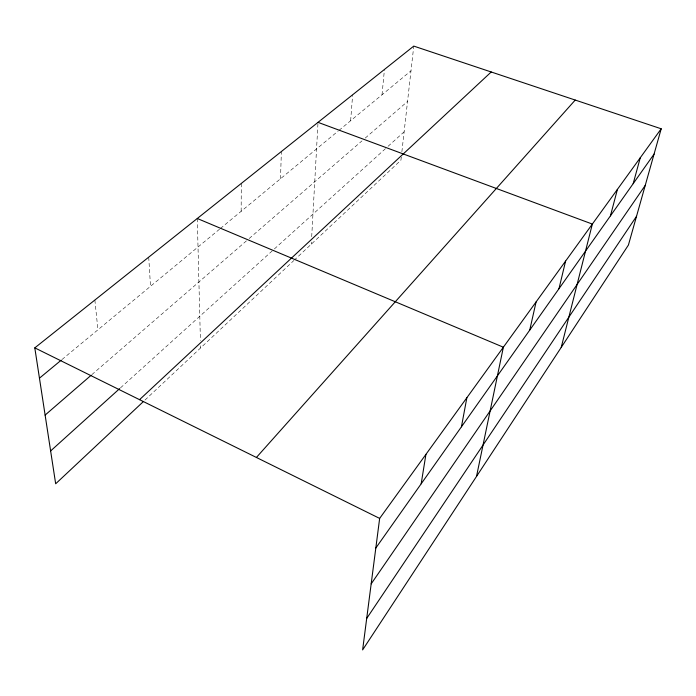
<?xml version="1.0" encoding="UTF-8"?>
<svg xmlns="http://www.w3.org/2000/svg" width="696" height="696" viewBox="0 0 696 696"><rect width="100%" height="100%" fill="white"/><g stroke="black" fill="none" stroke-linecap="round" stroke-linejoin="round"><path stroke-width="0.52" stroke-dasharray="3.48 2.61" d="M241.155 211.314L241.295 183.439M280.505 178.759L281.375 151.528M311.286 244.192L311.399 242.051M311.704 236.675L318.02 122.348M350.645 120.73L352.637 94.787M382.017 94.778L384.444 69.461M401.288 157.018L400.931 160.167L294.747 259.695M401.879 151.772L413.772 46.101M144.986 400.07L293.956 260.435M120.521 387.837L273.589 249.655M274.389 248.933L387.28 147.03M388.081 146.299L404.124 131.822M91.855 374.639L248.341 239.224M249.168 238.519L361.981 140.888M365.226 138.086L407.534 101.468M62.014 359.51L219.588 229.158M220.415 228.471L338.169 131.048M339.004 130.361L410.988 70.818M94.865 300.046L97.936 329.791M148.718 257.163L150.51 286.3M197.281 218.492L200.413 340.553M200.552 345.825L200.605 347.939"/><path stroke-width="1.04" d="M661.2 128.786L379.651 518.407L362.625 649.899L628.418 245.053L661.2 128.786L413.772 46.101L34.8 347.87L55.671 483.781L143.411 401.548M421.176 483.807L425.926 454.366M461.431 426.813L466.877 397.703M476.516 476.421L503.365 347.208L197.281 218.492M529.743 330.095L536.085 301.925M558.975 288.718L565.596 261.087M561.22 347.408L592.348 224.069L318.02 122.348M610.427 215.873L617.413 189.39M633.186 183.648L640.268 157.757M366.696 618.44L636.527 216.291M371.177 583.874L645.244 185.388M375.814 548.03L654.066 154.086M256.406 457.463L575.227 100.059M139.539 399.669L491.211 71.984M50.625 450.938L119.721 388.559M45.118 415.086L91.037 375.353M39.455 378.172L61.178 360.197M34.8 347.87L379.651 518.407"/></g></svg>
